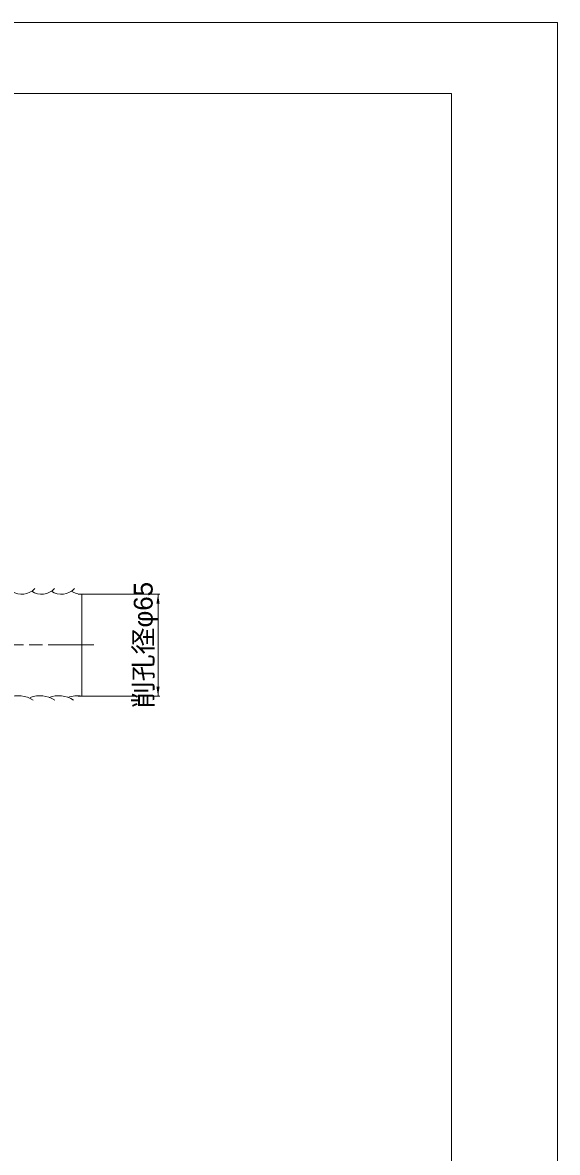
# Model space of a CAD drawing. Units: millimetres at full size, sheet at 1:2; details may follow other scales. Extents: x 2002 to 3684, y 1015 to 2203.
# Drawn here: x 3403 to 3684, y 1609 to 2203 of the extents above; entities that cross this region are included whole.
import ezdxf
from ezdxf.enums import TextEntityAlignment as Align

# ---------------------------------------------------------------- set-up
doc = ezdxf.new("R2010")
doc.units = ezdxf.units.MM
doc.header["$LTSCALE"] = 2
doc.linetypes.add('CHAIN', pattern=[18.5, 12, -1.5, 3.5, -1.5])
for name, color, linetype, lineweight in [('2 細い実線', 3, 'Continuous', 20), ('4中心線', 1, 'CHAIN', 15), ('6寸法線', 4, 'Continuous', 13), ('7 枠・タイトル', 7, 'Continuous', 13), ('Defpoints_2', 7, 'Continuous', 13)]:
    doc.layers.add(name, color=color, linetype=linetype, lineweight=lineweight)
doc.styles.add('ＭＳ Ｐゴシック', font='')
doc.styles.get('ＭＳ Ｐゴシック').set_extended_font_data('MS PGothic')

# ---------------------------------------------------------------- blocks, each defined once
blk = doc.blocks.new('filled_arrow')
at = {"color": 0, "linetype": 'Continuous', "lineweight": -2}
blk.add_solid([(7.5, 1.25), (0, 0), (7.5, -1.25)], dxfattribs=at)

msp = doc.modelspace()

# ---------------------------------------------------------------- linework, layer by layer
at = {"layer": '2 細い実線'}
msp.add_line((3434.476, 1849.01), (3434.477, 1902.596), dxfattribs=at)
for centre, radius, start, end in [((3402.854, 1911.949), 9.363, 236.29838, 317.16496), ((3413.244, 1911.949), 9.363, 236.29838, 317.16496), ((3423.634, 1911.948), 9.363, 236.29838, 317.16496), ((3434.024, 1911.948), 9.363, 236.29838, 272.76984), ((3400.903, 1834.257), 14.948, 58.00507, 109.39787), ((3412.213, 1834.257), 14.948, 58.00507, 109.39787), ((3422.143, 1834.257), 14.948, 58.00507, 109.39787), ((3432.073, 1834.256), 14.948, 80.74874, 109.39787)]:
    msp.add_arc(centre, radius, start, end, dxfattribs=at)
at = {"layer": '4中心線'}
msp.add_line((3440.741, 1876.008), (2216.578, 1876.008), dxfattribs=at)
at = {"layer": '6寸法線'}
for p, q in [((3432.539, 1902.596), (3475.432, 1902.596)), ((3474.432, 1902.596), (3474.432, 1849.01)), ((3432.536, 1849.01), (3475.432, 1849.01))]:
    msp.add_line(p, q, dxfattribs=at)
at = {"layer": '7 枠・タイトル'}
for q in [(2057.863, 2165.893), (3628.559, 1052.339)]:
    msp.add_line((3628.559, 2165.893), q, dxfattribs=at)
at = {"layer": 'Defpoints_2'}
msp.add_lwpolyline([(2002.211, 1015.116), (3684.211, 1015.116), (3684.211, 2203.116), (2002.211, 2203.116)], close=True, dxfattribs=at)

# ---------------------------------------------------------------- block references
at = {"layer": '6寸法線', "xscale": 0.667, "yscale": 0.667}
for p, rotation in [((3474.432, 1902.596), 270), ((3474.432, 1849.01), 90)]:
    msp.add_blockref('filled_arrow', p, dxfattribs=dict(at, rotation=rotation))

# ---------------------------------------------------------------- texts
at = {"layer": '6寸法線', "style": 'ＭＳ Ｐゴシック', "width": 1.05}
msp.add_text('削孔径φ65', height=9.897, rotation=90, dxfattribs=at).set_placement((3466.642, 1875.803), align=Align.MIDDLE_CENTER)

doc.saveas('drawing.dxf')
